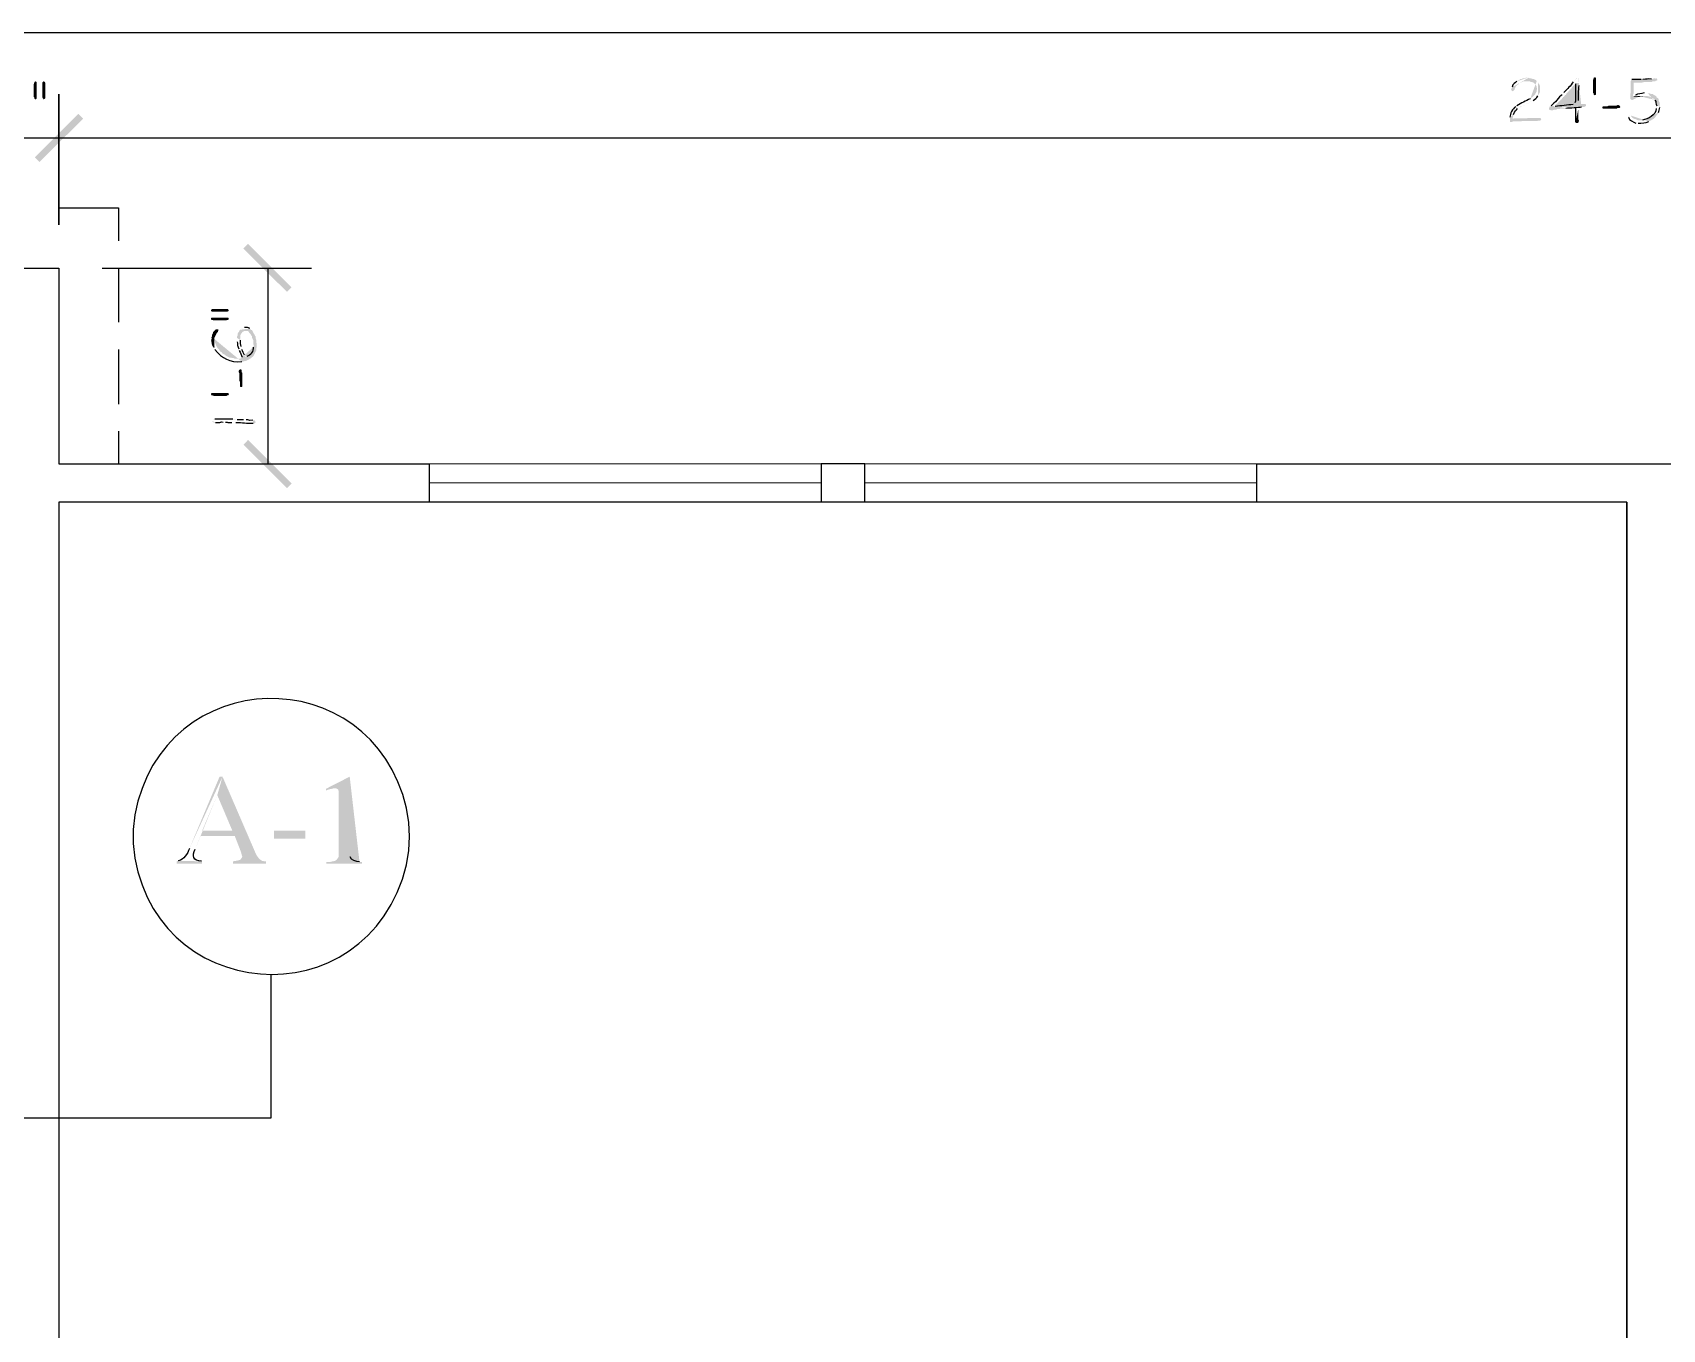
# Model space of a CAD drawing. Header units: inches. Extents: x -167 to 6071, y -6287 to -2731.
# Drawn here: x 494.5 to 644.2, y -5657.1 to -5538 of the extents above; entities that cross this region are included whole.
import ezdxf

# ---------------------------------------------------------------- set-up
doc = ezdxf.new("R2010")
doc.units = ezdxf.units.IN
doc.header["$LTSCALE"] = 96
doc.header["$MEASUREMENT"] = 0
doc.layers.add('Doors', color=5, linetype='Continuous', lineweight=9)
doc.layers.add('PDF_Geometry', color=7, linetype='Continuous', true_color=0x4a4a4a)
doc.layers.add('PDF_Solid Fills', color=7, linetype='Continuous')

msp = doc.modelspace()

# ---------------------------------------------------------------- hatches: boundary and pattern name
at = {"layer": 'PDF_Solid Fills', "true_color": 0x4a4a4a, "transparency": 33554559}
for points in [[(494.78, -5542.44), (494.68, -5542.5), (494.68, -5542.55), (494.62, -5542.71), (494.62, -5543.88), (494.68, -5543.94), (494.68, -5544.04), (494.78, -5544.1), (494.89, -5544.04), (494.89, -5542.5)], [(495.53, -5542.44), (495.42, -5542.55), (495.42, -5543.94), (495.48, -5544.04), (495.53, -5544.1), (495.64, -5544.04), (495.69, -5543.99), (495.69, -5542.6), (495.64, -5542.5)], [(638.09, -5542.34), (638.09, -5543.67), (637.98, -5543.72), (637.88, -5543.67), (637.88, -5543.56), (637.82, -5543.51), (637.82, -5542.34), (637.88, -5542.18), (637.88, -5542.12), (637.98, -5542.07), (638.09, -5542.12)], [(641.61, -5543.78), (641.5, -5543.83), (642.09, -5543.88), (642.2, -5543.83), (642.36, -5543.83), (642.46, -5543.78), (642.62, -5543.78)], [(640.17, -5544.63), (640.06, -5544.63), (639.96, -5544.68), (639.26, -5544.68), (639.16, -5544.74), (638.73, -5544.74), (638.68, -5544.84), (638.73, -5544.95), (640.01, -5544.95), (640.06, -5544.9), (640.22, -5544.9), (640.33, -5544.84), (640.33, -5544.79), (640.28, -5544.68)], [(632.92, -5545.8), (630.46, -5545.86), (630.2, -5545.86), (630.2, -5546.18), (630.41, -5546.18), (630.46, -5546.12), (632.86, -5546.07), (632.92, -5546.07), (633.02, -5546.02), (633.08, -5545.96), (633.02, -5545.86), (633.02, -5545.8)], [(510.89, -5563.51), (511, -5563.62), (512.38, -5563.62), (512.49, -5563.56), (512.54, -5563.51), (512.49, -5563.4), (512.44, -5563.35), (511.05, -5563.35), (510.94, -5563.4)], [(510.89, -5564.26), (510.94, -5564.36), (511, -5564.36), (511.16, -5564.42), (512.33, -5564.42), (512.38, -5564.36), (512.49, -5564.36), (512.54, -5564.26), (512.49, -5564.15), (510.94, -5564.15)], [(513.45, -5569.06), (513.45, -5569.16), (513.5, -5569.27), (513.5, -5569.96), (513.56, -5570.07), (513.56, -5570.5), (513.66, -5570.55), (513.77, -5570.5), (513.77, -5569.22), (513.72, -5569.16), (513.72, -5569), (513.66, -5568.9), (513.61, -5568.9), (513.5, -5568.95)], [(511.16, -5571.08), (512.49, -5571.08), (512.54, -5571.19), (512.49, -5571.3), (512.38, -5571.3), (512.33, -5571.35), (511.16, -5571.35), (511, -5571.3), (510.94, -5571.3), (510.89, -5571.19), (510.94, -5571.08)]]:
    msp.add_hatch(color=251, dxfattribs=at).paths.add_polyline_path(points)
h = msp.add_hatch(color=251, dxfattribs=at)
h.paths.add_polyline_path([(632.65, -5542.44), (631.8, -5542.44), (632.01, -5542.44), (632.12, -5542.5), (632.22, -5542.5), (632.33, -5542.55), (632.44, -5542.6), (632.44, -5542.66), (632.54, -5542.71), (632.6, -5542.82), (632.65, -5542.92), (632.65, -5543.03), (632.7, -5543.14), (632.65, -5543.24), (632.65, -5543.35), (632.6, -5543.46), (632.54, -5543.56), (632.54, -5543.62), (632.44, -5543.72), (632.38, -5543.78), (632.28, -5543.88), (632.17, -5543.94), (632.17, -5543.99), (632.06, -5544.04)], flags=0)
h.paths.add_polyline_path([(630.84, -5544.68), (630.78, -5544.68), (630.73, -5544.79)], flags=0)
h.paths.add_polyline_path([(630.2, -5545.75), (630.2, -5545.86), (630.46, -5545.86), (630.46, -5545.75), (630.52, -5545.59), (630.52, -5545.48)], flags=0)
h.paths.add_polyline_path([(630.89, -5544.95), (631.1, -5544.84), (631.21, -5544.74), (631.32, -5544.74), (631.53, -5544.63), (631.58, -5544.58), (631.74, -5544.52), (631.85, -5544.47), (632.01, -5544.36), (632.12, -5544.31), (632.22, -5544.26), (632.33, -5544.2)], flags=0)
h.paths.add_polyline_path([(632.76, -5543.78), (632.81, -5543.67), (632.86, -5543.62), (632.97, -5543.4), (632.97, -5542.92), (632.92, -5542.76), (632.86, -5542.71), (632.81, -5542.6), (632.76, -5542.5)], flags=0)
h = msp.add_hatch(color=251, dxfattribs=at)
h.paths.add_polyline_path([(631.8, -5542.12), (631.64, -5542.12), (631.48, -5542.18), (631.37, -5542.18), (631.26, -5542.23), (631.16, -5542.23), (631.1, -5542.28), (630.89, -5542.39), (630.84, -5542.44)], flags=0)
h.paths.add_polyline_path([(630.41, -5542.98), (630.36, -5543.08), (630.3, -5543.19), (630.36, -5543.3), (630.46, -5543.35), (630.52, -5543.3), (630.62, -5543.19), (630.62, -5543.14), (630.68, -5543.03), (630.73, -5542.98), (630.73, -5542.92), (630.89, -5542.76), (631, -5542.71), (631.05, -5542.6), (631.16, -5542.55), (631.21, -5542.55), (631.32, -5542.5), (631.42, -5542.44), (632.65, -5542.44), (632.6, -5542.34), (632.49, -5542.28), (632.38, -5542.23), (632.28, -5542.23), (632.17, -5542.18), (632.06, -5542.18), (631.9, -5542.12)], flags=0)
h = msp.add_hatch(color=251, dxfattribs=at)
h.paths.add_polyline_path([(636.38, -5542.12), (636.28, -5542.18), (636.22, -5542.28), (636.17, -5542.28), (636.12, -5542.39), (636.01, -5542.5)], flags=0)
h.paths.add_polyline_path([(635.16, -5543.46), (635.1, -5543.56), (635, -5543.67)], flags=0)
h.paths.add_polyline_path([(633.98, -5544.68), (633.93, -5544.74), (633.82, -5544.79), (633.82, -5544.84), (633.77, -5544.95), (633.82, -5545.06), (633.98, -5545.11), (634.14, -5545.11), (634.2, -5545.06), (634.41, -5545.06), (634.52, -5545), (634.73, -5545), (634.84, -5544.95), (635.21, -5544.95), (635.32, -5544.9)], flags=0)
h.paths.add_polyline_path([(636.76, -5544.79), (637.02, -5544.79), (634.25, -5544.79), (634.25, -5544.74), (634.36, -5544.68), (634.41, -5544.58), (634.52, -5544.52), (634.62, -5544.42), (634.68, -5544.31), (634.78, -5544.26), (634.84, -5544.15), (634.94, -5544.1), (635, -5543.99), (635.1, -5543.88), (635.16, -5543.83), (635.26, -5543.72), (635.37, -5543.62), (635.42, -5543.51), (635.53, -5543.46), (635.58, -5543.35), (635.74, -5543.19), (635.85, -5543.08), (635.9, -5542.98), (636.06, -5542.82), (636.17, -5542.71), (636.22, -5542.6), (636.54, -5542.6), (636.54, -5542.18), (636.49, -5542.18)], flags=0)
h = msp.add_hatch(color=251, dxfattribs=at)
h.paths.add_polyline_path([(636.54, -5542.6), (636.22, -5542.6), (636.22, -5542.66)], flags=0)
h.paths.add_polyline_path([(636.17, -5544.42), (636.17, -5544.58), (636.01, -5544.58)], flags=0)
h.paths.add_polyline_path([(634.36, -5544.74), (634.25, -5544.79), (637.02, -5544.79), (637.13, -5544.74), (637.18, -5544.68), (637.18, -5544.63), (637.13, -5544.52), (636.49, -5544.52), (636.49, -5544.2)], flags=0)
h.paths.add_polyline_path([(636.54, -5542.82), (636.54, -5542.71)], flags=0)
h = msp.add_hatch(color=251, dxfattribs=at)
h.paths.add_polyline_path([(643.58, -5542.18), (643.42, -5542.18), (643.21, -5542.23)], flags=0)
h.paths.add_polyline_path([(642.41, -5542.28), (642.25, -5542.28)], flags=0)
h.paths.add_polyline_path([(641.4, -5542.28), (641.34, -5542.34), (641.29, -5542.44), (641.29, -5543.51), (641.24, -5543.62), (641.24, -5543.99), (641.29, -5544.1), (641.4, -5544.15), (641.45, -5544.15), (641.56, -5544.1), (641.66, -5544.04), (641.77, -5543.99), (641.88, -5543.94), (641.98, -5543.88), (642.09, -5543.88), (641.5, -5543.83), (641.5, -5543.67), (641.56, -5543.56), (641.56, -5542.55), (642.36, -5542.55), (642.57, -5542.5), (643.21, -5542.5), (643.32, -5542.44), (643.53, -5542.44), (643.58, -5542.39), (643.64, -5542.39), (643.69, -5542.34), (643.74, -5542.34), (643.74, -5542.28), (643.69, -5542.23), (643.69, -5542.18)], flags=0)
h = msp.add_hatch(color=251, dxfattribs=at)
h.paths.add_polyline_path([(642.68, -5543.51), (642.52, -5543.51)], flags=0)
h.paths.add_polyline_path([(641.72, -5543.72), (641.61, -5543.78), (642.78, -5543.78), (642.89, -5543.83), (643, -5543.83), (643.1, -5543.88), (643.21, -5543.94), (643.32, -5543.99), (643.37, -5544.04), (643.42, -5544.04), (643.53, -5544.15)], flags=0)
h.paths.add_polyline_path([(643.69, -5544.68), (643.69, -5544.74), (643.64, -5544.84), (643.64, -5544.95)], flags=0)
h.paths.add_polyline_path([(642.36, -5546.02), (642.14, -5546.02), (643.16, -5546.02), (643.26, -5545.96), (643.37, -5545.91), (643.58, -5545.7), (643.64, -5545.59), (643.8, -5545.43), (643.85, -5545.32)], flags=0)
h.paths.add_polyline_path([(643.96, -5544.84), (643.96, -5544.42), (643.85, -5544.2), (643.85, -5544.1), (643.8, -5543.99), (643.69, -5543.94), (643.64, -5543.83), (643.58, -5543.78), (643.48, -5543.72), (643.37, -5543.67), (643.32, -5543.62), (643.21, -5543.62), (643.05, -5543.56), (642.94, -5543.56), (642.84, -5543.51)], flags=0)
h = msp.add_hatch(color=251, dxfattribs=at)
h.paths.add_polyline_path([(636.49, -5544.84), (636.22, -5544.84), (636.22, -5544.9)], flags=0)
h.paths.add_polyline_path([(636.22, -5546.18), (636.28, -5546.28), (636.38, -5546.28), (636.49, -5546.23), (636.54, -5546.07), (636.49, -5545.96), (636.49, -5544.95)], flags=0)
h = msp.add_hatch(color=251, dxfattribs=at)
h.paths.add_polyline_path([(641.18, -5545.59), (641.13, -5545.59), (641.08, -5545.7), (641.08, -5545.75)], flags=0)
h.paths.add_polyline_path([(641.77, -5546.28), (641.98, -5546.28)], flags=0)
h.paths.add_polyline_path([(642.94, -5546.12), (643.05, -5546.07), (643.16, -5546.02), (641.93, -5546.02), (641.82, -5545.96), (641.72, -5545.91), (641.66, -5545.91), (641.56, -5545.86), (641.45, -5545.8), (641.4, -5545.7), (641.34, -5545.7), (641.29, -5545.59)], flags=0)
h = msp.add_hatch(color=251, dxfattribs=at)
h.paths.add_polyline_path([(513.56, -5565.27), (513.56, -5566.12), (513.61, -5566.02), (513.61, -5565.75), (513.66, -5565.64), (513.72, -5565.59), (513.77, -5565.48), (513.98, -5565.38), (514.25, -5565.38), (514.36, -5565.43), (514.41, -5565.54), (514.52, -5565.64), (514.57, -5565.75), (514.62, -5565.8), (514.68, -5565.91), (514.68, -5566.02), (514.78, -5566.23), (514.78, -5566.6), (514.84, -5566.71), (514.84, -5567.62), (515.05, -5567.19), (515.05, -5566.98), (515.1, -5566.87), (515.1, -5566.55), (515.05, -5566.39), (515.05, -5566.18), (515, -5566.02), (515, -5565.91), (514.94, -5565.8), (514.89, -5565.7), (514.84, -5565.64), (514.68, -5565.32), (514.57, -5565.27), (514.46, -5565.16)], flags=0)
h.paths.add_polyline_path([(513.98, -5565.06), (513.88, -5565.11), (513.77, -5565.11), (513.66, -5565.16)], flags=0)
h = msp.add_hatch(color=251, dxfattribs=at)
h.paths.add_polyline_path([(510.94, -5566.12), (510.94, -5566.18)], flags=0)
h.paths.add_polyline_path([(511.16, -5566.87), (511.21, -5566.98), (511.21, -5566.02), (511.26, -5565.91), (511.32, -5565.8), (511.42, -5565.59), (511.53, -5565.48), (511.53, -5565.43), (511.58, -5565.38), (511.58, -5565.22), (511.37, -5565.22), (511.32, -5565.27), (511.21, -5565.38), (511.1, -5565.48), (511.1, -5565.54), (511, -5565.75), (511, -5565.86), (510.94, -5565.96)], flags=0)
h = msp.add_hatch(color=251, dxfattribs=at)
h.paths.add_polyline_path([(511.21, -5566.98), (511.26, -5567.08)], flags=0)
h.paths.add_polyline_path([(513.72, -5568.2), (513.82, -5568.2), (513.82, -5567.88), (513.66, -5567.88), (513.56, -5567.94), (513.08, -5567.94), (512.97, -5567.88), (512.86, -5567.88), (512.76, -5567.83), (512.6, -5567.83), (512.38, -5567.72), (512.28, -5567.67), (512.17, -5567.56), (512.06, -5567.51), (511.96, -5567.46), (511.9, -5567.35), (511.8, -5567.3), (511.69, -5567.19), (511.64, -5567.08), (511.48, -5566.92), (511.37, -5566.71), (511.32, -5566.55), (511.26, -5566.44), (511.26, -5566.34), (511.21, -5566.23), (511.21, -5566.12)], flags=0)
h = msp.add_hatch(color=251, dxfattribs=at)
h.paths.add_polyline_path([(513.29, -5566.18), (513.29, -5566.39)], flags=0)
h.paths.add_polyline_path([(513.45, -5567.03), (513.45, -5567.08), (513.5, -5567.19)], flags=0)
h.paths.add_polyline_path([(513.77, -5567.78), (513.82, -5567.88), (513.82, -5568.2), (513.98, -5568.15), (514.09, -5568.15), (514.3, -5568.04), (514.41, -5567.99), (514.46, -5567.94), (514.57, -5567.88), (514.62, -5567.83), (514.68, -5567.78), (514.78, -5567.72), (514.84, -5567.62), (514.84, -5566.71), (514.78, -5566.87)], flags=0)
h.paths.add_polyline_path([(514.2, -5567.72), (514.09, -5567.78), (514.04, -5567.72), (513.98, -5567.62)], flags=0)
h.paths.add_polyline_path([(513.72, -5567.08), (513.72, -5566.98), (513.66, -5566.82)], flags=0)
h.paths.add_polyline_path([(513.61, -5566.23), (513.56, -5566.12), (513.56, -5565.27), (513.5, -5565.38), (513.45, -5565.48), (513.4, -5565.54), (513.34, -5565.64), (513.34, -5565.8), (513.29, -5565.91), (513.29, -5566.02)], flags=0)
h = msp.add_hatch(color=251, dxfattribs=at)
h.paths.add_polyline_path([(511, -5573.64), (511.05, -5573.75), (511.21, -5573.8), (511.32, -5573.8)], flags=0)
h.paths.add_polyline_path([(512.01, -5573.75), (512.22, -5573.75)], flags=0)
h.paths.add_polyline_path([(512.81, -5573.8), (513.18, -5573.8)], flags=0)
h.paths.add_polyline_path([(514.78, -5573.86), (514.94, -5573.86), (515, -5573.75), (514.94, -5573.64), (514.89, -5573.59), (514.73, -5573.59)], flags=0)
h.paths.add_polyline_path([(514.14, -5573.54), (513.88, -5573.54)], flags=0)
h.paths.add_polyline_path([(513.29, -5573.54), (513.02, -5573.54), (512.92, -5573.48)], flags=0)
h.paths.add_polyline_path([(511.26, -5573.48), (511.16, -5573.48), (511.05, -5573.54)], flags=0)
at = {"layer": 'PDF_Solid Fills', "transparency": 33554559}
h = msp.add_hatch(color=256, dxfattribs=at)
h.paths.add_polyline_path([(511.96, -5606.34), (511.69, -5606.34), (508.92, -5612.95)], flags=0)
h.paths.add_polyline_path([(507.9, -5614.07), (507.74, -5614.12), (507.74, -5614.34), (510.09, -5614.34), (510.09, -5614.12), (510.04, -5614.12)], flags=0)
h.paths.add_polyline_path([(509.45, -5613), (509.93, -5611.78), (513.08, -5611.78), (510.09, -5611.3), (511.48, -5608.04)], flags=0)
for points in [[(511.96, -5606.34), (511.48, -5608.04), (512.86, -5611.3), (510.09, -5611.3), (513.08, -5611.78), (513.66, -5613.27), (513.77, -5613.7), (513.72, -5613.8), (513.61, -5613.96), (513.45, -5614.02), (513.24, -5614.07), (512.92, -5614.12), (512.92, -5614.34), (515.96, -5614.34), (515.96, -5614.12), (515.8, -5614.12), (515.58, -5614.07), (515.42, -5613.96), (515.26, -5613.8), (515.1, -5613.59), (515, -5613.38)], [(523.64, -5606.34), (521.45, -5607.46), (521.45, -5607.62), (521.72, -5607.51), (521.98, -5607.46), (522.2, -5607.4), (522.3, -5607.4)]]:
    msp.add_hatch(color=256, dxfattribs=at).paths.add_polyline_path(points)
h = msp.add_hatch(color=256, dxfattribs=at)
h.paths.add_polyline_path([(523.64, -5606.34), (522.3, -5607.4), (522.36, -5607.4), (522.57, -5607.51), (522.62, -5607.67), (522.62, -5613.7), (522.57, -5613.8), (522.46, -5613.96), (522.3, -5614.07), (522.09, -5614.12), (521.82, -5614.18), (521.5, -5614.18), (521.5, -5614.34), (524.76, -5614.34), (524.76, -5614.18), (524.54, -5614.18)], flags=0)
h.paths.add_polyline_path([(523.69, -5613.7), (523.64, -5613.54)], flags=0)

# ---------------------------------------------------------------- linework, layer by layer
at = {"layer": 'Doors', "transparency": 33554687}
for points in [[(530.94, -5577.59), (566.94, -5577.59)], [(570.94, -5577.59), (606.94, -5577.59)], [(530.94, -5579.35), (566.94, -5579.35)], [(570.94, -5579.35), (606.94, -5579.35)]]:
    msp.add_lwpolyline(points, dxfattribs=at)
at = {"layer": 'PDF_Geometry'}
for points in [[(-112.1, -5537.96), (1695.9, -5537.96)], [(193.4, -5547.62), (486.94, -5547.62), (496.92, -5547.62), (790.41, -5547.62), (786.41, -5547.62)], [(496.92, -5554.07), (502.41, -5554.07), (502.41, -5557.11)], [(500.92, -5559.62), (520.12, -5559.62)], [(502.41, -5559.62), (502.41, -5564.58)], [(516.12, -5559.62), (516.12, -5577.59)], [(502.41, -5567.08), (502.41, -5572.1)], [(502.41, -5574.6), (502.41, -5577.59)], [(500.92, -5577.59), (520.12, -5577.59)]]:
    msp.add_lwpolyline(points, dxfattribs=at)
msp.add_lwpolyline([(496.92, -5543.62), (496.92, -5555.62)], close=True, dxfattribs=at)
at = {"layer": 'PDF_Geometry', "color": 7}
for points in [[(433.66, -5581.11), (433.66, -5577.59), (486.94, -5577.59), (486.94, -5559.62), (496.92, -5559.62), (496.92, -5577.59), (530.94, -5577.59), (530.94, -5581.11)], [(570.94, -5581.11), (570.94, -5577.59), (566.94, -5577.59), (566.94, -5581.11)], [(606.94, -5581.11), (606.94, -5577.59), (697.66, -5577.59), (697.66, -5581.11)], [(640.92, -5742.07), (640.92, -5581.11), (496.92, -5581.11), (496.92, -5818.6)], [(640.92, -5581.11), (640.92, -5745.59), (707.42, -5745.59), (707.42, -5734.07), (711.42, -5734.07), (711.42, -5730.6), (707.42, -5730.6), (707.42, -5714.6), (696.44, -5714.6), (696.44, -5718.07), (703.9, -5718.07), (703.9, -5742.07)], [(503.9, -5609.86), (503.74, -5611.19), (503.74, -5612.47)], [(528.86, -5614.44), (529.08, -5613.11), (529.13, -5611.83), (529.08, -5610.55), (528.86, -5609.22)], [(467.58, -5622.82), (467.58, -5637.7), (516.44, -5637.7), (516.44, -5624.52)]]:
    msp.add_lwpolyline(points, dxfattribs=at)
at = {"layer": 'PDF_Geometry'}
for points in [[(630.84, -5542.44), (630.65, -5542.64), (630.47, -5542.63), (630.41, -5542.98)], [(636.01, -5542.5), (635.76, -5542.84), (635.47, -5543.15), (635.16, -5543.46)], [(636.22, -5542.66), (636.19, -5543.11), (636.28, -5544.03), (636.17, -5544.42)], [(642.25, -5542.28), (641.97, -5542.28), (641.68, -5542.28), (641.4, -5542.28)], [(643.21, -5542.23), (642.77, -5542.21), (642.8, -5542.23), (642.41, -5542.28)], [(632.06, -5544.04), (631.67, -5544.27), (631.21, -5544.42), (630.84, -5544.68)], [(632.33, -5544.2), (632.48, -5544.08), (632.68, -5543.98), (632.76, -5543.78)], [(635, -5543.67), (634.71, -5543.86), (634.3, -5544.47), (633.98, -5544.68)], [(636.49, -5544.2), (636.48, -5543.65), (636.49, -5543.36), (636.54, -5542.82)], [(642.52, -5543.51), (642.26, -5543.62), (641.96, -5543.55), (641.72, -5543.72)], [(643.53, -5544.15), (643.62, -5544.32), (643.6, -5544.52), (643.69, -5544.68)], [(630.73, -5544.79), (630.41, -5544.94), (630.2, -5545.42), (630.2, -5545.75)], [(630.52, -5545.48), (630.65, -5545.15), (630.79, -5545.12), (630.89, -5544.95)], [(636.01, -5544.58), (635.45, -5544.59), (634.91, -5544.71), (634.36, -5544.74)], [(635.32, -5544.9), (635.68, -5544.86), (636.51, -5544.86), (636.76, -5544.79)], [(636.22, -5544.9), (636.22, -5545.32), (636.22, -5545.75), (636.22, -5546.18)], [(643.64, -5544.95), (643.58, -5545.57), (642.9, -5545.89), (642.36, -5546.02)], [(643.85, -5545.32), (643.87, -5545.16), (643.96, -5545.01), (643.96, -5544.84)], [(641.08, -5545.75), (641.18, -5546.08), (641.5, -5546.13), (641.77, -5546.28)], [(641.98, -5546.28), (642.32, -5546.29), (642.65, -5546.3), (642.94, -5546.12)], [(514.46, -5565.16), (514.34, -5565.07), (514.15, -5565.05), (513.98, -5565.06)], [(510.94, -5566.18), (510.97, -5566.41), (511.03, -5566.66), (511.16, -5566.87)], [(513.29, -5566.39), (513.44, -5566.77), (513.23, -5566.53), (513.45, -5567.03)], [(513.66, -5566.82), (513.65, -5566.53), (513.58, -5566.69), (513.61, -5566.23)], [(511.26, -5567.08), (511.92, -5567.93), (512.65, -5568.27), (513.72, -5568.2)], [(513.5, -5567.19), (513.63, -5567.41), (513.67, -5567.56), (513.77, -5567.78)], [(513.98, -5567.62), (513.89, -5567.44), (513.81, -5567.26), (513.72, -5567.08)], [(514.78, -5566.87), (514.81, -5567.24), (514.55, -5567.61), (514.2, -5567.72)], [(512.92, -5573.48), (512.37, -5573.48), (511.81, -5573.48), (511.26, -5573.48)], [(511.32, -5573.8), (511.88, -5573.84), (511.61, -5573.72), (512.01, -5573.75)], [(512.22, -5573.75), (512.56, -5573.73), (512.29, -5573.83), (512.81, -5573.8)], [(513.18, -5573.8), (513.8, -5573.77), (514.16, -5573.89), (514.78, -5573.86)], [(513.88, -5573.54), (513.68, -5573.54), (513.49, -5573.54), (513.29, -5573.54)], [(514.73, -5573.59), (514.27, -5573.62), (514.42, -5573.55), (514.14, -5573.54)]]:
    msp.add_open_spline(points, degree=3, dxfattribs=at)
at = {"layer": 'PDF_Geometry', "color": 7}
for points in [[(528.86, -5609.22), (525.57, -5595.43), (506.46, -5595.98), (503.9, -5609.86)], [(503.74, -5612.47), (505.04, -5627.3), (525.27, -5628.97), (528.86, -5614.44)], [(508.92, -5612.95), (508.74, -5613.42), (508.43, -5613.95), (507.9, -5614.07)], [(510.04, -5614.12), (509.26, -5614.08), (509.14, -5613.63), (509.45, -5613)], [(524.54, -5614.18), (524.25, -5614.12), (523.76, -5614.05), (523.69, -5613.7)]]:
    msp.add_open_spline(points, degree=3, dxfattribs=at)
at = {"layer": 'PDF_Solid Fills', "color": 251, "true_color": 0x4a4a4a, "transparency": 33554559}
for points in [[(494.73, -5549.43), (495.16, -5549.86), (498.73, -5545.43)], [(498.73, -5545.43), (495.16, -5549.86), (494.73, -5549.43)], [(495.16, -5549.86), (498.73, -5545.43), (499.16, -5545.86)], [(499.16, -5545.86), (498.73, -5545.43), (495.16, -5549.86)], [(518.3, -5561.38), (513.88, -5557.8), (514.3, -5557.38)], [(517.88, -5561.8), (518.3, -5561.38), (513.88, -5557.8)], [(514.3, -5575.4), (513.88, -5575.83), (518.3, -5579.4)], [(513.88, -5575.83), (518.3, -5579.4), (517.88, -5579.83)]]:
    msp.add_solid(points, dxfattribs=at)
at = {"layer": 'PDF_Solid Fills', "transparency": 33554559}
msp.add_solid([(516.7, -5612.04), (519.58, -5612.04), (516.7, -5611.3), (519.58, -5611.3)], dxfattribs=at)

doc.saveas('drawing.dxf')
